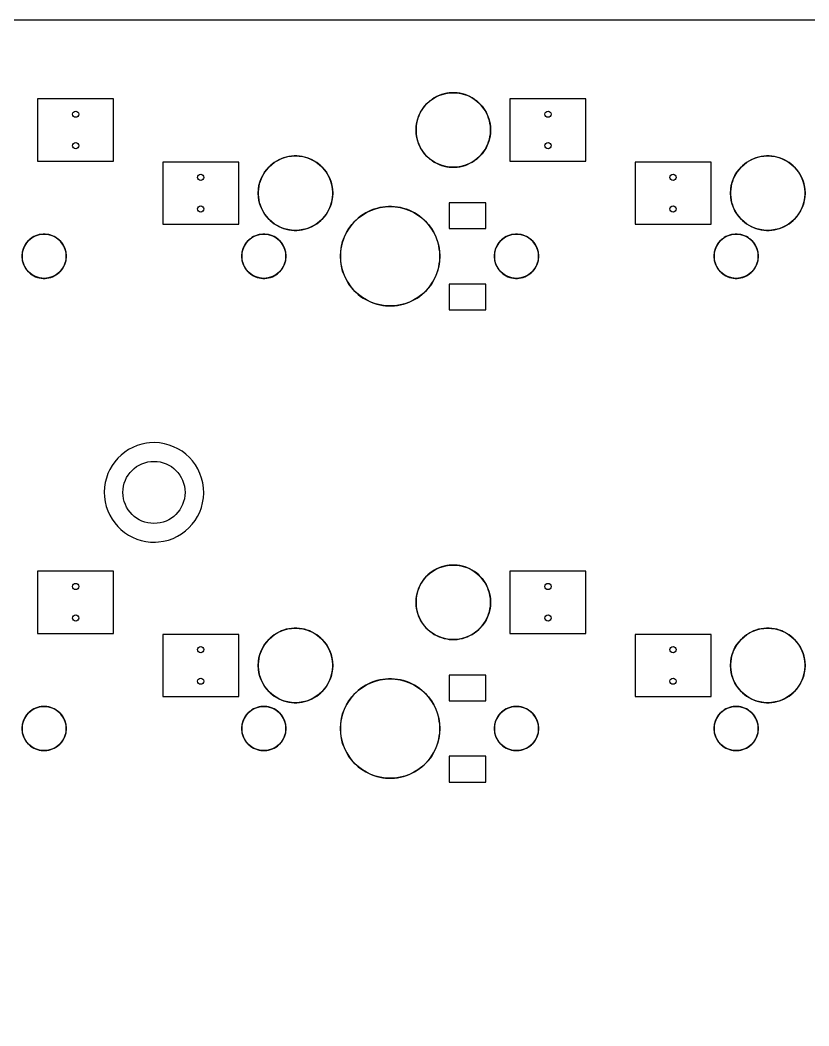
# Model space of a CAD drawing. Header units: millimetres. Extents: x 10 to 238, y 10 to 86.
# Drawn here: x 175.11 to 206.84, y 45.04 to 85.5 of the extents above; entities that cross this region are included whole.
import ezdxf

# ---------------------------------------------------------------- set-up
doc = ezdxf.new("R2010")
doc.units = ezdxf.units.MM

msp = doc.modelspace()

# ---------------------------------------------------------------- linework, layer by layer
at = {"layer": '16_copper'}
for points in [[(178.873, 82.33), (175.815, 82.33), (175.815, 79.83), (178.873, 79.83)], [(197.873, 82.33), (194.815, 82.33), (194.815, 79.83), (197.873, 79.83)], [(183.915, 79.79), (180.857, 79.79), (180.857, 77.29), (183.915, 77.29)], [(202.915, 79.79), (199.857, 79.79), (199.857, 77.29), (202.915, 77.29)], [(193.854, 78.154), (192.38, 78.154), (192.38, 77.117), (193.854, 77.117)], [(193.854, 74.883), (192.38, 74.883), (192.38, 73.847), (193.854, 73.847)], [(178.873, 63.33), (175.815, 63.33), (175.815, 60.83), (178.873, 60.83)], [(197.873, 63.33), (194.815, 63.33), (194.815, 60.83), (197.873, 60.83)], [(183.915, 60.79), (180.857, 60.79), (180.857, 58.29), (183.915, 58.29)], [(202.915, 60.79), (199.857, 60.79), (199.857, 58.29), (202.915, 58.29)], [(193.854, 59.154), (192.38, 59.154), (192.38, 58.117), (193.854, 58.117)], [(193.854, 55.884), (192.38, 55.884), (192.38, 54.847), (193.854, 54.847)]]:
    msp.add_lwpolyline(points, close=True, dxfattribs=at)
msp.add_lwpolyline([(180.681, 64.507, 1), (180.319, 68.493), (180.199, 68.478, 0.941339), (180.56, 64.5)], format="xyb", close=True, dxfattribs=at)
at = {"layer": '1_copper'}
msp.add_lwpolyline([(180.681, 64.507, 1), (180.319, 68.493), (180.199, 68.478, 0.941339), (180.56, 64.5)], format="xyb", close=True, dxfattribs=at)
at = {"layer": 'drills_NPTH'}
for centre, radius in [((192.54, 81.08), 1.499), ((186.19, 78.54), 1.499), ((205.19, 78.54), 1.499), ((190, 76), 2), ((176.08, 76), 0.889), ((184.92, 76), 0.889), ((195.08, 76), 0.889), ((203.92, 76), 0.889), ((192.54, 62.08), 1.499), ((186.19, 59.54), 1.499), ((205.19, 59.54), 1.499), ((190, 57), 2), ((176.08, 57), 0.889), ((184.92, 57), 0.889), ((195.08, 57), 0.889), ((203.92, 57), 0.889)]:
    msp.add_circle(centre, radius, dxfattribs=at)
at = {"layer": 'drills_PTH'}
for centre in [(177.35, 81.715), (196.35, 81.715), (177.35, 80.445), (196.35, 80.445), (182.38, 79.175), (201.38, 79.175), (182.38, 77.905), (201.38, 77.905), (177.35, 62.715), (196.35, 62.715), (177.35, 61.445), (196.35, 61.445), (182.38, 60.175), (201.38, 60.175), (182.38, 58.905), (201.38, 58.905)]:
    msp.add_circle(centre, 0.125, dxfattribs=at)
at = {"layer": 'drills_via_1_16'}
msp.add_circle((180.5, 66.5), 1.25, dxfattribs=at)
at = {"layer": 'holes'}
for points in [[(191.041, 81.026), (191.049, 80.92), (191.064, 80.814), (191.087, 80.709), (191.117, 80.606), (191.155, 80.506), (191.199, 80.409), (191.25, 80.315), (191.308, 80.225), (191.372, 80.139), (191.442, 80.058), (191.518, 79.982), (191.599, 79.912), (191.685, 79.848), (191.775, 79.79), (191.869, 79.739), (191.966, 79.695), (192.066, 79.657), (192.169, 79.627), (192.274, 79.604), (192.38, 79.589), (192.486, 79.581), (192.594, 79.581), (192.7, 79.589), (192.806, 79.604), (192.911, 79.627), (193.014, 79.657), (193.114, 79.695), (193.211, 79.739), (193.305, 79.79), (193.395, 79.848), (193.481, 79.912), (193.562, 79.982), (193.638, 80.058), (193.708, 80.139), (193.772, 80.225), (193.83, 80.315), (193.881, 80.409), (193.925, 80.506), (193.963, 80.606), (193.993, 80.709), (194.016, 80.814), (194.031, 80.92), (194.039, 81.026), (194.039, 81.134), (194.031, 81.24), (194.016, 81.346), (193.993, 81.451), (193.963, 81.554), (193.925, 81.654), (193.881, 81.751), (193.83, 81.845), (193.772, 81.935), (193.708, 82.021), (193.638, 82.102), (193.562, 82.178), (193.481, 82.248), (193.395, 82.312), (193.305, 82.37), (193.211, 82.421), (193.114, 82.465), (193.014, 82.503), (192.911, 82.533), (192.806, 82.556), (192.7, 82.571), (192.594, 82.579), (192.486, 82.579), (192.38, 82.571), (192.274, 82.556), (192.169, 82.533), (192.066, 82.503), (191.966, 82.465), (191.869, 82.421), (191.775, 82.37), (191.685, 82.312), (191.599, 82.248), (191.518, 82.178), (191.442, 82.102), (191.372, 82.021), (191.308, 81.935), (191.25, 81.845), (191.199, 81.751), (191.155, 81.654), (191.117, 81.554), (191.087, 81.451), (191.064, 81.346), (191.049, 81.24), (191.041, 81.134), (191.041, 81.026)], [(184.691, 78.486), (184.699, 78.38), (184.714, 78.274), (184.737, 78.169), (184.767, 78.066), (184.805, 77.966), (184.849, 77.869), (184.9, 77.775), (184.958, 77.685), (185.022, 77.599), (185.092, 77.518), (185.168, 77.442), (185.249, 77.372), (185.335, 77.308), (185.425, 77.25), (185.519, 77.199), (185.616, 77.155), (185.716, 77.117), (185.819, 77.087), (185.924, 77.064), (186.03, 77.049), (186.136, 77.041), (186.244, 77.041), (186.35, 77.049), (186.456, 77.064), (186.561, 77.087), (186.664, 77.117), (186.764, 77.155), (186.861, 77.199), (186.955, 77.25), (187.045, 77.308), (187.131, 77.372), (187.212, 77.442), (187.288, 77.518), (187.358, 77.599), (187.422, 77.685), (187.48, 77.775), (187.531, 77.869), (187.575, 77.966), (187.613, 78.066), (187.643, 78.169), (187.666, 78.274), (187.681, 78.38), (187.689, 78.486), (187.689, 78.594), (187.681, 78.7), (187.666, 78.806), (187.643, 78.911), (187.613, 79.014), (187.575, 79.114), (187.531, 79.211), (187.48, 79.305), (187.422, 79.395), (187.358, 79.481), (187.288, 79.562), (187.212, 79.638), (187.131, 79.708), (187.045, 79.772), (186.955, 79.83), (186.861, 79.881), (186.764, 79.925), (186.664, 79.963), (186.561, 79.993), (186.456, 80.016), (186.35, 80.031), (186.244, 80.039), (186.136, 80.039), (186.03, 80.031), (185.924, 80.016), (185.819, 79.993), (185.716, 79.963), (185.616, 79.925), (185.519, 79.881), (185.425, 79.83), (185.335, 79.772), (185.249, 79.708), (185.168, 79.638), (185.092, 79.562), (185.022, 79.481), (184.958, 79.395), (184.9, 79.305), (184.849, 79.211), (184.805, 79.114), (184.767, 79.014), (184.737, 78.911), (184.714, 78.806), (184.699, 78.7), (184.691, 78.594), (184.691, 78.486)], [(203.691, 78.486), (203.699, 78.38), (203.714, 78.274), (203.737, 78.169), (203.767, 78.066), (203.805, 77.966), (203.849, 77.869), (203.9, 77.775), (203.958, 77.685), (204.022, 77.599), (204.092, 77.518), (204.168, 77.442), (204.249, 77.372), (204.335, 77.308), (204.425, 77.25), (204.519, 77.199), (204.616, 77.155), (204.716, 77.117), (204.819, 77.087), (204.924, 77.064), (205.03, 77.049), (205.136, 77.041), (205.244, 77.041), (205.35, 77.049), (205.456, 77.064), (205.561, 77.087), (205.664, 77.117), (205.764, 77.155), (205.861, 77.199), (205.955, 77.25), (206.045, 77.308), (206.131, 77.372), (206.212, 77.442), (206.288, 77.518), (206.358, 77.599), (206.422, 77.685), (206.48, 77.775), (206.531, 77.869), (206.575, 77.966), (206.613, 78.066), (206.643, 78.169), (206.666, 78.274), (206.681, 78.38), (206.689, 78.486), (206.689, 78.594), (206.681, 78.7), (206.666, 78.806), (206.643, 78.911), (206.613, 79.014), (206.575, 79.114), (206.531, 79.211), (206.48, 79.305), (206.422, 79.395), (206.358, 79.481), (206.288, 79.562), (206.212, 79.638), (206.131, 79.708), (206.045, 79.772), (205.955, 79.83), (205.861, 79.881), (205.764, 79.925), (205.664, 79.963), (205.561, 79.993), (205.456, 80.016), (205.35, 80.031), (205.244, 80.039), (205.136, 80.039), (205.03, 80.031), (204.924, 80.016), (204.819, 79.993), (204.716, 79.963), (204.616, 79.925), (204.519, 79.881), (204.425, 79.83), (204.335, 79.772), (204.249, 79.708), (204.168, 79.638), (204.092, 79.562), (204.022, 79.481), (203.958, 79.395), (203.9, 79.305), (203.849, 79.211), (203.805, 79.114), (203.767, 79.014), (203.737, 78.911), (203.714, 78.806), (203.699, 78.7), (203.691, 78.594), (203.691, 78.486)], [(188, 75.94), (188.007, 75.819), (188.022, 75.699), (188.044, 75.58), (188.073, 75.463), (188.109, 75.347), (188.151, 75.234), (188.201, 75.124), (188.257, 75.017), (188.32, 74.914), (188.388, 74.814), (188.463, 74.719), (188.543, 74.629), (188.629, 74.543), (188.719, 74.463), (188.814, 74.388), (188.914, 74.32), (189.017, 74.257), (189.124, 74.201), (189.234, 74.151), (189.347, 74.109), (189.463, 74.073), (189.58, 74.044), (189.699, 74.022), (189.819, 74.007), (189.94, 74), (190.06, 74), (190.181, 74.007), (190.301, 74.022), (190.42, 74.044), (190.537, 74.073), (190.653, 74.109), (190.766, 74.151), (190.876, 74.201), (190.983, 74.257), (191.086, 74.32), (191.186, 74.388), (191.281, 74.463), (191.371, 74.543), (191.457, 74.629), (191.537, 74.719), (191.612, 74.814), (191.68, 74.914), (191.743, 75.017), (191.799, 75.124), (191.849, 75.234), (191.891, 75.347), (191.927, 75.463), (191.956, 75.58), (191.978, 75.699), (191.993, 75.819), (192, 75.94), (192, 76.06), (191.993, 76.181), (191.978, 76.301), (191.956, 76.42), (191.927, 76.537), (191.891, 76.653), (191.849, 76.766), (191.799, 76.876), (191.743, 76.983), (191.68, 77.086), (191.612, 77.186), (191.537, 77.281), (191.457, 77.371), (191.371, 77.457), (191.281, 77.537), (191.186, 77.612), (191.086, 77.68), (190.983, 77.743), (190.876, 77.799), (190.766, 77.849), (190.653, 77.891), (190.537, 77.927), (190.42, 77.956), (190.301, 77.978), (190.181, 77.993), (190.06, 78), (189.94, 78), (189.819, 77.993), (189.699, 77.978), (189.58, 77.956), (189.463, 77.927), (189.347, 77.891), (189.234, 77.849), (189.124, 77.799), (189.017, 77.743), (188.914, 77.68), (188.814, 77.612), (188.719, 77.537), (188.629, 77.457), (188.543, 77.371), (188.463, 77.281), (188.388, 77.186), (188.32, 77.086), (188.257, 76.983), (188.201, 76.876), (188.151, 76.766), (188.109, 76.653), (188.073, 76.537), (188.044, 76.42), (188.022, 76.301), (188.007, 76.181), (188, 76.06), (188, 75.94)], [(175.191, 75.961), (175.198, 75.884), (175.211, 75.807), (175.231, 75.732), (175.258, 75.659), (175.291, 75.589), (175.33, 75.522), (175.374, 75.458), (175.424, 75.399), (175.479, 75.344), (175.538, 75.294), (175.602, 75.25), (175.669, 75.211), (175.739, 75.178), (175.812, 75.151), (175.887, 75.131), (175.964, 75.118), (176.041, 75.111), (176.119, 75.111), (176.196, 75.118), (176.273, 75.131), (176.348, 75.151), (176.421, 75.178), (176.491, 75.211), (176.558, 75.25), (176.622, 75.294), (176.681, 75.344), (176.736, 75.399), (176.786, 75.458), (176.83, 75.522), (176.869, 75.589), (176.902, 75.659), (176.929, 75.732), (176.949, 75.807), (176.962, 75.884), (176.969, 75.961), (176.969, 76.039), (176.962, 76.116), (176.949, 76.193), (176.929, 76.268), (176.902, 76.341), (176.869, 76.411), (176.83, 76.478), (176.786, 76.542), (176.736, 76.601), (176.681, 76.656), (176.622, 76.706), (176.558, 76.75), (176.491, 76.789), (176.421, 76.822), (176.348, 76.849), (176.273, 76.869), (176.196, 76.882), (176.119, 76.889), (176.041, 76.889), (175.964, 76.882), (175.887, 76.869), (175.812, 76.849), (175.739, 76.822), (175.669, 76.789), (175.602, 76.75), (175.538, 76.706), (175.479, 76.656), (175.424, 76.601), (175.374, 76.542), (175.33, 76.478), (175.291, 76.411), (175.258, 76.341), (175.231, 76.268), (175.211, 76.193), (175.198, 76.116), (175.191, 76.039), (175.191, 75.961)], [(184.031, 75.961), (184.038, 75.884), (184.051, 75.807), (184.071, 75.732), (184.098, 75.659), (184.131, 75.589), (184.17, 75.522), (184.214, 75.458), (184.264, 75.399), (184.319, 75.344), (184.378, 75.294), (184.442, 75.25), (184.509, 75.211), (184.579, 75.178), (184.652, 75.151), (184.727, 75.131), (184.804, 75.118), (184.881, 75.111), (184.959, 75.111), (185.036, 75.118), (185.113, 75.131), (185.188, 75.151), (185.261, 75.178), (185.331, 75.211), (185.398, 75.25), (185.462, 75.294), (185.521, 75.344), (185.576, 75.399), (185.626, 75.458), (185.67, 75.522), (185.709, 75.589), (185.742, 75.659), (185.769, 75.732), (185.789, 75.807), (185.802, 75.884), (185.809, 75.961), (185.809, 76.039), (185.802, 76.116), (185.789, 76.193), (185.769, 76.268), (185.742, 76.341), (185.709, 76.411), (185.67, 76.478), (185.626, 76.542), (185.576, 76.601), (185.521, 76.656), (185.462, 76.706), (185.398, 76.75), (185.331, 76.789), (185.261, 76.822), (185.188, 76.849), (185.113, 76.869), (185.036, 76.882), (184.959, 76.889), (184.881, 76.889), (184.804, 76.882), (184.727, 76.869), (184.652, 76.849), (184.579, 76.822), (184.509, 76.789), (184.442, 76.75), (184.378, 76.706), (184.319, 76.656), (184.264, 76.601), (184.214, 76.542), (184.17, 76.478), (184.131, 76.411), (184.098, 76.341), (184.071, 76.268), (184.051, 76.193), (184.038, 76.116), (184.031, 76.039), (184.031, 75.961)], [(194.191, 75.961), (194.198, 75.884), (194.211, 75.807), (194.231, 75.732), (194.258, 75.659), (194.291, 75.589), (194.33, 75.522), (194.374, 75.458), (194.424, 75.399), (194.479, 75.344), (194.538, 75.294), (194.602, 75.25), (194.669, 75.211), (194.739, 75.178), (194.812, 75.151), (194.887, 75.131), (194.964, 75.118), (195.041, 75.111), (195.119, 75.111), (195.196, 75.118), (195.273, 75.131), (195.348, 75.151), (195.421, 75.178), (195.491, 75.211), (195.558, 75.25), (195.622, 75.294), (195.681, 75.344), (195.736, 75.399), (195.786, 75.458), (195.83, 75.522), (195.869, 75.589), (195.902, 75.659), (195.929, 75.732), (195.949, 75.807), (195.962, 75.884), (195.969, 75.961), (195.969, 76.039), (195.962, 76.116), (195.949, 76.193), (195.929, 76.268), (195.902, 76.341), (195.869, 76.411), (195.83, 76.478), (195.786, 76.542), (195.736, 76.601), (195.681, 76.656), (195.622, 76.706), (195.558, 76.75), (195.491, 76.789), (195.421, 76.822), (195.348, 76.849), (195.273, 76.869), (195.196, 76.882), (195.119, 76.889), (195.041, 76.889), (194.964, 76.882), (194.887, 76.869), (194.812, 76.849), (194.739, 76.822), (194.669, 76.789), (194.602, 76.75), (194.538, 76.706), (194.479, 76.656), (194.424, 76.601), (194.374, 76.542), (194.33, 76.478), (194.291, 76.411), (194.258, 76.341), (194.231, 76.268), (194.211, 76.193), (194.198, 76.116), (194.191, 76.039), (194.191, 75.961)], [(203.031, 75.961), (203.038, 75.884), (203.051, 75.807), (203.071, 75.732), (203.098, 75.659), (203.131, 75.589), (203.17, 75.522), (203.214, 75.458), (203.264, 75.399), (203.319, 75.344), (203.378, 75.294), (203.442, 75.25), (203.509, 75.211), (203.579, 75.178), (203.652, 75.151), (203.727, 75.131), (203.804, 75.118), (203.881, 75.111), (203.959, 75.111), (204.036, 75.118), (204.113, 75.131), (204.188, 75.151), (204.261, 75.178), (204.331, 75.211), (204.398, 75.25), (204.462, 75.294), (204.521, 75.344), (204.576, 75.399), (204.626, 75.458), (204.67, 75.522), (204.709, 75.589), (204.742, 75.659), (204.769, 75.732), (204.789, 75.807), (204.802, 75.884), (204.809, 75.961), (204.809, 76.039), (204.802, 76.116), (204.789, 76.193), (204.769, 76.268), (204.742, 76.341), (204.709, 76.411), (204.67, 76.478), (204.626, 76.542), (204.576, 76.601), (204.521, 76.656), (204.462, 76.706), (204.398, 76.75), (204.331, 76.789), (204.261, 76.822), (204.188, 76.849), (204.113, 76.869), (204.036, 76.882), (203.959, 76.889), (203.881, 76.889), (203.804, 76.882), (203.727, 76.869), (203.652, 76.849), (203.579, 76.822), (203.509, 76.789), (203.442, 76.75), (203.378, 76.706), (203.319, 76.656), (203.264, 76.601), (203.214, 76.542), (203.17, 76.478), (203.131, 76.411), (203.098, 76.341), (203.071, 76.268), (203.051, 76.193), (203.038, 76.116), (203.031, 76.039), (203.031, 75.961)], [(191.041, 62.026), (191.049, 61.92), (191.064, 61.814), (191.087, 61.709), (191.117, 61.606), (191.155, 61.506), (191.199, 61.409), (191.25, 61.315), (191.308, 61.225), (191.372, 61.139), (191.442, 61.058), (191.518, 60.982), (191.599, 60.912), (191.685, 60.848), (191.775, 60.79), (191.869, 60.739), (191.966, 60.695), (192.066, 60.657), (192.169, 60.627), (192.274, 60.604), (192.38, 60.589), (192.486, 60.581), (192.594, 60.581), (192.7, 60.589), (192.806, 60.604), (192.911, 60.627), (193.014, 60.657), (193.114, 60.695), (193.211, 60.739), (193.305, 60.79), (193.395, 60.848), (193.481, 60.912), (193.562, 60.982), (193.638, 61.058), (193.708, 61.139), (193.772, 61.225), (193.83, 61.315), (193.881, 61.409), (193.925, 61.506), (193.963, 61.606), (193.993, 61.709), (194.016, 61.814), (194.031, 61.92), (194.039, 62.026), (194.039, 62.134), (194.031, 62.24), (194.016, 62.346), (193.993, 62.451), (193.963, 62.554), (193.925, 62.654), (193.881, 62.751), (193.83, 62.845), (193.772, 62.935), (193.708, 63.021), (193.638, 63.102), (193.562, 63.178), (193.481, 63.248), (193.395, 63.312), (193.305, 63.37), (193.211, 63.421), (193.114, 63.465), (193.014, 63.503), (192.911, 63.533), (192.806, 63.556), (192.7, 63.571), (192.594, 63.579), (192.486, 63.579), (192.38, 63.571), (192.274, 63.556), (192.169, 63.533), (192.066, 63.503), (191.966, 63.465), (191.869, 63.421), (191.775, 63.37), (191.685, 63.312), (191.599, 63.248), (191.518, 63.178), (191.442, 63.102), (191.372, 63.021), (191.308, 62.935), (191.25, 62.845), (191.199, 62.751), (191.155, 62.654), (191.117, 62.554), (191.087, 62.451), (191.064, 62.346), (191.049, 62.24), (191.041, 62.134), (191.041, 62.026)], [(184.691, 59.486), (184.699, 59.38), (184.714, 59.274), (184.737, 59.169), (184.767, 59.066), (184.805, 58.966), (184.849, 58.869), (184.9, 58.775), (184.958, 58.685), (185.022, 58.599), (185.092, 58.518), (185.168, 58.442), (185.249, 58.372), (185.335, 58.308), (185.425, 58.25), (185.519, 58.199), (185.616, 58.155), (185.716, 58.117), (185.819, 58.087), (185.924, 58.064), (186.03, 58.049), (186.136, 58.041), (186.244, 58.041), (186.35, 58.049), (186.456, 58.064), (186.561, 58.087), (186.664, 58.117), (186.764, 58.155), (186.861, 58.199), (186.955, 58.25), (187.045, 58.308), (187.131, 58.372), (187.212, 58.442), (187.288, 58.518), (187.358, 58.599), (187.422, 58.685), (187.48, 58.775), (187.531, 58.869), (187.575, 58.966), (187.613, 59.066), (187.643, 59.169), (187.666, 59.274), (187.681, 59.38), (187.689, 59.486), (187.689, 59.594), (187.681, 59.7), (187.666, 59.806), (187.643, 59.911), (187.613, 60.014), (187.575, 60.114), (187.531, 60.211), (187.48, 60.305), (187.422, 60.395), (187.358, 60.481), (187.288, 60.562), (187.212, 60.638), (187.131, 60.708), (187.045, 60.772), (186.955, 60.83), (186.861, 60.881), (186.764, 60.925), (186.664, 60.963), (186.561, 60.993), (186.456, 61.016), (186.35, 61.031), (186.244, 61.039), (186.136, 61.039), (186.03, 61.031), (185.924, 61.016), (185.819, 60.993), (185.716, 60.963), (185.616, 60.925), (185.519, 60.881), (185.425, 60.83), (185.335, 60.772), (185.249, 60.708), (185.168, 60.638), (185.092, 60.562), (185.022, 60.481), (184.958, 60.395), (184.9, 60.305), (184.849, 60.211), (184.805, 60.114), (184.767, 60.014), (184.737, 59.911), (184.714, 59.806), (184.699, 59.7), (184.691, 59.594), (184.691, 59.486)], [(203.691, 59.486), (203.699, 59.38), (203.714, 59.274), (203.737, 59.169), (203.767, 59.066), (203.805, 58.966), (203.849, 58.869), (203.9, 58.775), (203.958, 58.685), (204.022, 58.599), (204.092, 58.518), (204.168, 58.442), (204.249, 58.372), (204.335, 58.308), (204.425, 58.25), (204.519, 58.199), (204.616, 58.155), (204.716, 58.117), (204.819, 58.087), (204.924, 58.064), (205.03, 58.049), (205.136, 58.041), (205.244, 58.041), (205.35, 58.049), (205.456, 58.064), (205.561, 58.087), (205.664, 58.117), (205.764, 58.155), (205.861, 58.199), (205.955, 58.25), (206.045, 58.308), (206.131, 58.372), (206.212, 58.442), (206.288, 58.518), (206.358, 58.599), (206.422, 58.685), (206.48, 58.775), (206.531, 58.869), (206.575, 58.966), (206.613, 59.066), (206.643, 59.169), (206.666, 59.274), (206.681, 59.38), (206.689, 59.486), (206.689, 59.594), (206.681, 59.7), (206.666, 59.806), (206.643, 59.911), (206.613, 60.014), (206.575, 60.114), (206.531, 60.211), (206.48, 60.305), (206.422, 60.395), (206.358, 60.481), (206.288, 60.562), (206.212, 60.638), (206.131, 60.708), (206.045, 60.772), (205.955, 60.83), (205.861, 60.881), (205.764, 60.925), (205.664, 60.963), (205.561, 60.993), (205.456, 61.016), (205.35, 61.031), (205.244, 61.039), (205.136, 61.039), (205.03, 61.031), (204.924, 61.016), (204.819, 60.993), (204.716, 60.963), (204.616, 60.925), (204.519, 60.881), (204.425, 60.83), (204.335, 60.772), (204.249, 60.708), (204.168, 60.638), (204.092, 60.562), (204.022, 60.481), (203.958, 60.395), (203.9, 60.305), (203.849, 60.211), (203.805, 60.114), (203.767, 60.014), (203.737, 59.911), (203.714, 59.806), (203.699, 59.7), (203.691, 59.594), (203.691, 59.486)], [(188, 56.94), (188.007, 56.819), (188.022, 56.699), (188.044, 56.58), (188.073, 56.463), (188.109, 56.347), (188.151, 56.234), (188.201, 56.124), (188.257, 56.017), (188.32, 55.914), (188.388, 55.814), (188.463, 55.719), (188.543, 55.629), (188.629, 55.543), (188.719, 55.463), (188.814, 55.388), (188.914, 55.32), (189.017, 55.257), (189.124, 55.201), (189.234, 55.151), (189.347, 55.109), (189.463, 55.073), (189.58, 55.044), (189.699, 55.022), (189.819, 55.007), (189.94, 55), (190.06, 55), (190.181, 55.007), (190.301, 55.022), (190.42, 55.044), (190.537, 55.073), (190.653, 55.109), (190.766, 55.151), (190.876, 55.201), (190.983, 55.257), (191.086, 55.32), (191.186, 55.388), (191.281, 55.463), (191.371, 55.543), (191.457, 55.629), (191.537, 55.719), (191.612, 55.814), (191.68, 55.914), (191.743, 56.017), (191.799, 56.124), (191.849, 56.234), (191.891, 56.347), (191.927, 56.463), (191.956, 56.58), (191.978, 56.699), (191.993, 56.819), (192, 56.94), (192, 57.06), (191.993, 57.181), (191.978, 57.301), (191.956, 57.42), (191.927, 57.537), (191.891, 57.653), (191.849, 57.766), (191.799, 57.876), (191.743, 57.983), (191.68, 58.086), (191.612, 58.186), (191.537, 58.281), (191.457, 58.371), (191.371, 58.457), (191.281, 58.537), (191.186, 58.612), (191.086, 58.68), (190.983, 58.743), (190.876, 58.799), (190.766, 58.849), (190.653, 58.891), (190.537, 58.927), (190.42, 58.956), (190.301, 58.978), (190.181, 58.993), (190.06, 59), (189.94, 59), (189.819, 58.993), (189.699, 58.978), (189.58, 58.956), (189.463, 58.927), (189.347, 58.891), (189.234, 58.849), (189.124, 58.799), (189.017, 58.743), (188.914, 58.68), (188.814, 58.612), (188.719, 58.537), (188.629, 58.457), (188.543, 58.371), (188.463, 58.281), (188.388, 58.186), (188.32, 58.086), (188.257, 57.983), (188.201, 57.876), (188.151, 57.766), (188.109, 57.653), (188.073, 57.537), (188.044, 57.42), (188.022, 57.301), (188.007, 57.181), (188, 57.06), (188, 56.94)], [(175.191, 56.961), (175.198, 56.884), (175.211, 56.807), (175.231, 56.732), (175.258, 56.659), (175.291, 56.589), (175.33, 56.522), (175.374, 56.458), (175.424, 56.399), (175.479, 56.344), (175.538, 56.294), (175.602, 56.25), (175.669, 56.211), (175.739, 56.178), (175.812, 56.151), (175.887, 56.131), (175.964, 56.118), (176.041, 56.111), (176.119, 56.111), (176.196, 56.118), (176.273, 56.131), (176.348, 56.151), (176.421, 56.178), (176.491, 56.211), (176.558, 56.25), (176.622, 56.294), (176.681, 56.344), (176.736, 56.399), (176.786, 56.458), (176.83, 56.522), (176.869, 56.589), (176.902, 56.659), (176.929, 56.732), (176.949, 56.807), (176.962, 56.884), (176.969, 56.961), (176.969, 57.039), (176.962, 57.116), (176.949, 57.193), (176.929, 57.268), (176.902, 57.341), (176.869, 57.411), (176.83, 57.478), (176.786, 57.542), (176.736, 57.601), (176.681, 57.656), (176.622, 57.706), (176.558, 57.75), (176.491, 57.789), (176.421, 57.822), (176.348, 57.849), (176.273, 57.869), (176.196, 57.882), (176.119, 57.889), (176.041, 57.889), (175.964, 57.882), (175.887, 57.869), (175.812, 57.849), (175.739, 57.822), (175.669, 57.789), (175.602, 57.75), (175.538, 57.706), (175.479, 57.656), (175.424, 57.601), (175.374, 57.542), (175.33, 57.478), (175.291, 57.411), (175.258, 57.341), (175.231, 57.268), (175.211, 57.193), (175.198, 57.116), (175.191, 57.039), (175.191, 56.961)], [(184.031, 56.961), (184.038, 56.884), (184.051, 56.807), (184.071, 56.732), (184.098, 56.659), (184.131, 56.589), (184.17, 56.522), (184.214, 56.458), (184.264, 56.399), (184.319, 56.344), (184.378, 56.294), (184.442, 56.25), (184.509, 56.211), (184.579, 56.178), (184.652, 56.151), (184.727, 56.131), (184.804, 56.118), (184.881, 56.111), (184.959, 56.111), (185.036, 56.118), (185.113, 56.131), (185.188, 56.151), (185.261, 56.178), (185.331, 56.211), (185.398, 56.25), (185.462, 56.294), (185.521, 56.344), (185.576, 56.399), (185.626, 56.458), (185.67, 56.522), (185.709, 56.589), (185.742, 56.659), (185.769, 56.732), (185.789, 56.807), (185.802, 56.884), (185.809, 56.961), (185.809, 57.039), (185.802, 57.116), (185.789, 57.193), (185.769, 57.268), (185.742, 57.341), (185.709, 57.411), (185.67, 57.478), (185.626, 57.542), (185.576, 57.601), (185.521, 57.656), (185.462, 57.706), (185.398, 57.75), (185.331, 57.789), (185.261, 57.822), (185.188, 57.849), (185.113, 57.869), (185.036, 57.882), (184.959, 57.889), (184.881, 57.889), (184.804, 57.882), (184.727, 57.869), (184.652, 57.849), (184.579, 57.822), (184.509, 57.789), (184.442, 57.75), (184.378, 57.706), (184.319, 57.656), (184.264, 57.601), (184.214, 57.542), (184.17, 57.478), (184.131, 57.411), (184.098, 57.341), (184.071, 57.268), (184.051, 57.193), (184.038, 57.116), (184.031, 57.039), (184.031, 56.961)], [(194.191, 56.961), (194.198, 56.884), (194.211, 56.807), (194.231, 56.732), (194.258, 56.659), (194.291, 56.589), (194.33, 56.522), (194.374, 56.458), (194.424, 56.399), (194.479, 56.344), (194.538, 56.294), (194.602, 56.25), (194.669, 56.211), (194.739, 56.178), (194.812, 56.151), (194.887, 56.131), (194.964, 56.118), (195.041, 56.111), (195.119, 56.111), (195.196, 56.118), (195.273, 56.131), (195.348, 56.151), (195.421, 56.178), (195.491, 56.211), (195.558, 56.25), (195.622, 56.294), (195.681, 56.344), (195.736, 56.399), (195.786, 56.458), (195.83, 56.522), (195.869, 56.589), (195.902, 56.659), (195.929, 56.732), (195.949, 56.807), (195.962, 56.884), (195.969, 56.961), (195.969, 57.039), (195.962, 57.116), (195.949, 57.193), (195.929, 57.268), (195.902, 57.341), (195.869, 57.411), (195.83, 57.478), (195.786, 57.542), (195.736, 57.601), (195.681, 57.656), (195.622, 57.706), (195.558, 57.75), (195.491, 57.789), (195.421, 57.822), (195.348, 57.849), (195.273, 57.869), (195.196, 57.882), (195.119, 57.889), (195.041, 57.889), (194.964, 57.882), (194.887, 57.869), (194.812, 57.849), (194.739, 57.822), (194.669, 57.789), (194.602, 57.75), (194.538, 57.706), (194.479, 57.656), (194.424, 57.601), (194.374, 57.542), (194.33, 57.478), (194.291, 57.411), (194.258, 57.341), (194.231, 57.268), (194.211, 57.193), (194.198, 57.116), (194.191, 57.039), (194.191, 56.961)], [(203.031, 56.961), (203.038, 56.884), (203.051, 56.807), (203.071, 56.732), (203.098, 56.659), (203.131, 56.589), (203.17, 56.522), (203.214, 56.458), (203.264, 56.399), (203.319, 56.344), (203.378, 56.294), (203.442, 56.25), (203.509, 56.211), (203.579, 56.178), (203.652, 56.151), (203.727, 56.131), (203.804, 56.118), (203.881, 56.111), (203.959, 56.111), (204.036, 56.118), (204.113, 56.131), (204.188, 56.151), (204.261, 56.178), (204.331, 56.211), (204.398, 56.25), (204.462, 56.294), (204.521, 56.344), (204.576, 56.399), (204.626, 56.458), (204.67, 56.522), (204.709, 56.589), (204.742, 56.659), (204.769, 56.732), (204.789, 56.807), (204.802, 56.884), (204.809, 56.961), (204.809, 57.039), (204.802, 57.116), (204.789, 57.193), (204.769, 57.268), (204.742, 57.341), (204.709, 57.411), (204.67, 57.478), (204.626, 57.542), (204.576, 57.601), (204.521, 57.656), (204.462, 57.706), (204.398, 57.75), (204.331, 57.789), (204.261, 57.822), (204.188, 57.849), (204.113, 57.869), (204.036, 57.882), (203.959, 57.889), (203.881, 57.889), (203.804, 57.882), (203.727, 57.869), (203.652, 57.849), (203.579, 57.822), (203.509, 57.789), (203.442, 57.75), (203.378, 57.706), (203.319, 57.656), (203.264, 57.601), (203.214, 57.542), (203.17, 57.478), (203.131, 57.411), (203.098, 57.341), (203.071, 57.268), (203.051, 57.193), (203.038, 57.116), (203.031, 57.039), (203.031, 56.961)]]:
    msp.add_lwpolyline(points, close=True, dxfattribs=at)
at = {"layer": 'outline'}
msp.add_lwpolyline([(237.5, 14.25), (237.5, 80.75), (237.482, 81.164), (237.428, 81.575), (237.338, 81.979), (237.214, 82.375), (237.055, 82.757), (236.864, 83.125), (236.641, 83.474), (236.389, 83.803), (236.109, 84.109), (235.803, 84.389), (235.474, 84.641), (235.125, 84.864), (234.757, 85.055), (234.375, 85.214), (233.979, 85.338), (233.575, 85.428), (233.164, 85.482), (232.75, 85.5), (14.25, 85.5)], dxfattribs=at)

doc.saveas('drawing.dxf')
